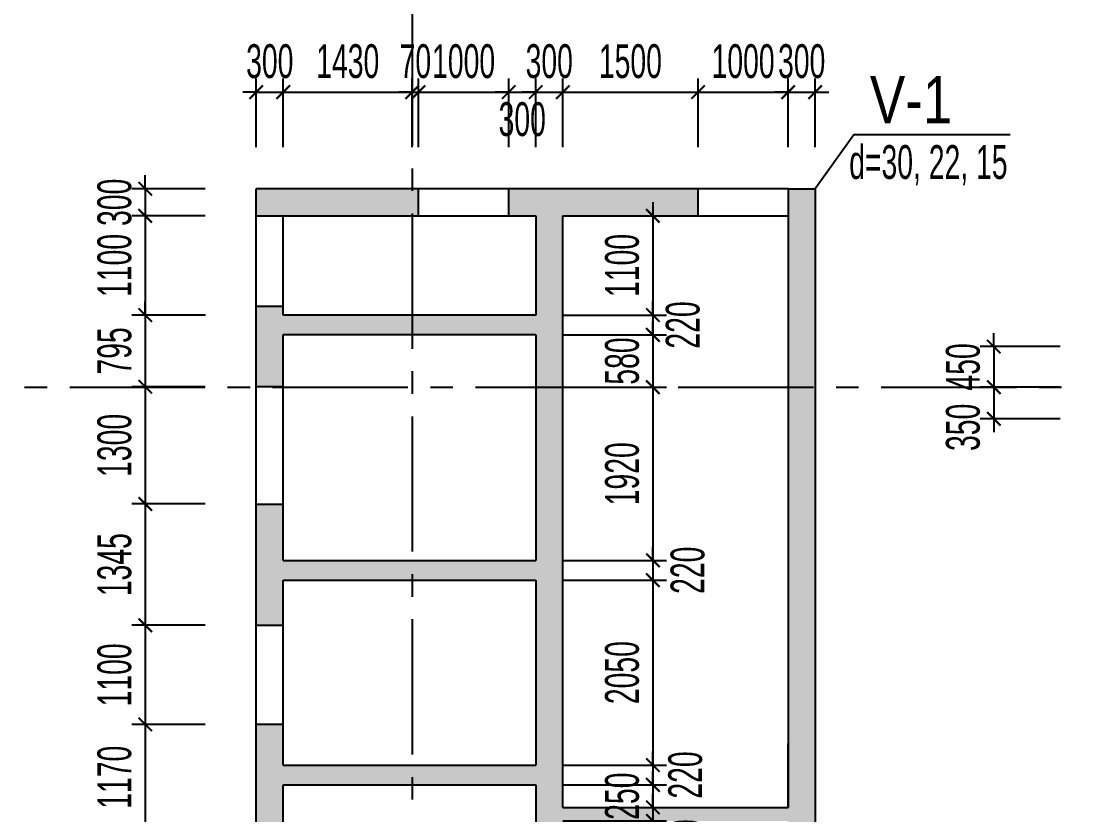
# Model space of a CAD drawing. Extents: x 1719887 to 1865417, y -150890 to 59748.
# Drawn here: x 1750081 to 1761749, y 3898 to 12701 of the extents above; entities that cross this region are included whole.
import ezdxf
from ezdxf.enums import TextEntityAlignment as Align

# ---------------------------------------------------------------- set-up
doc = ezdxf.new("R2010")
doc.units = 0
doc.header["$LTSCALE"] = 1000
doc.header["$MEASUREMENT"] = 0
doc.header["$PDMODE"] = 3
doc.linetypes.add('CENTER2', pattern=[1.125, 0.75, -0.125, 0.125, -0.125])
doc.layers.get('0').update_dxf_attribs({"linetype": 'CONTINUOUS'})
doc.layers.get('Defpoints').update_dxf_attribs({"linetype": 'CONTINUOUS'})
for name, color, linetype in [('CDC.01.AXIS', 160, 'CENTER2'), ('CDC.02.DIM', 1, 'CONTINUOUS'), ('CDC.05.STEEL', 4, 'CONTINUOUS'), ('CDC.06.TEXT', 2, 'CONTINUOUS'), ('CDC.10.HATCH', 9, 'CONTINUOUS'), ('CDC.11.NOTE', 8, 'CONTINUOUS')]:
    doc.layers.add(name, color=color, linetype=linetype)
doc.styles.add('ARIAL', font='arial.ttf', dxfattribs={"width": 0.6})
doc.dimstyles.new('D150', dxfattribs={"dimscale": 150, "dimtxt": 2.5, "dimasz": 1, "dimexe": 1, "dimexo": 0, "dimgap": 1, "dimtad": 1, "dimdec": 0, "dimdsep": 46, "dimtxsty": 'ARIAL', "dimblk": 'ARCHTICK', "dimcen": 1, "dimdle": 1, "dimclrd": 1, "dimclre": 1, "dimclrt": 2, "dimadec": 0, "dimazin": 0, "dimtfac": 0.00072, "dimtdec": 0, "dimtix": 1, "dimtmove": 2, "dimatfit": 3, "dimldrblk": 'ARCHTICK', "dimfxl": 1, "dimtolj": 1, "dimlwd": -1, "dimlwe": -1, "dimarcsym": 0})

# ---------------------------------------------------------------- blocks, each defined once
blk = doc.blocks.new('TH1')
at = {"layer": 'CDC.10.HATCH'}
h = blk.add_hatch(dxfattribs=at)
h.set_pattern_fill('CHAU-01', color=256, scale=50, style=0, pattern_type=2)
h.set_pattern_definition([(50, (0, 0), (358.63009, -31.376067), [37.5, -412.5]), (355, (0, 0), (-69.37567, 376.09607), [30, -330]), (100.4514, (29.9, -2.6), (289.25469, 344.71977), [31.870095, -350.571056]), (46.1842, (0, 100), (533.62052, -82.75951), [56.25, -618.75]), (96.6356, (44.47, 93.1), (467.33135, 487.05894), [47.80514, -525.8565]), (351.1842, (0, 100), (467.33097, 487.0593), [45, -495]), (21, (50, 75), (298.453526, -201.309445), [37.5, -412.5]), (326, (50, 75), (121.657666, 362.57502), [30, -330]), (71.4514, (74.87, 58.22), (420.111314, 161.26525), [31.870095, -350.571056]), (37.5, (0, 0), (6.079928, 166.446927), [0, -326, 0, -335, 0, -331.25]), (7.5, (0, 0), (131.534769, 197.205856), [0, -191, 0, -318.5, 0, -126.25]), (327.5, (-111.5, 0), (266.911218, -11.277436), [0, -125, 0, -390, 0, -517.5]), (317.5, (-161.5, 0), (291.593085, 50.05249), [0, -162.5, 0, -259, 0, -367.5]), (45, (0, 0), (-150.26019, 150.26019), []), (45, (0, 61.25), (-150.26019, 150.26019), [])])
h.paths.add_polyline_path([(1757549, -97948), (1756750, -97948), (1756750, -98248), (1757549, -98248)], flags=17)
h.paths.add_polyline_path([(1755450, -85548), (1757250, -85548), (1757250, -85248), (1755450, -85248)])
h.paths.add_polyline_path([(1755750, -98248), (1755750, -96398), (1758550, -96398), (1758550, -97948), (1758550, -98248), (1760348, -98248), (1760348, -97948), (1758850, -97948), (1758850, -92258), (1761350, -92258), (1761350, -98248), (1761650, -98248), (1761650, -85248), (1761350, -85248), (1761350, -92108), (1758850, -92108), (1758850, -86648), (1758850, -85548), (1760350, -85548), (1760350, -85248), (1758250, -85248), (1758250, -85548), (1758550, -85548), (1758550, -86648), (1755750, -86648), (1755750, -86548), (1755450, -86548), (1755450, -87443), (1755750, -87443), (1755750, -86868), (1758550, -86868), (1758550, -89368), (1755750, -89368), (1755750, -88743), (1755450, -88743), (1755450, -90088), (1755750, -90088), (1755750, -89588), (1758550, -89588), (1758550, -91638), (1755750, -91638), (1755750, -91188), (1755450, -91188), (1755450, -92358), (1755750, -92358), (1755750, -91858), (1758550, -91858), (1758550, -93908), (1755750, -93908), (1755750, -93458), (1755450, -93458), (1755450, -94578), (1755750, -94578), (1755750, -94128), (1758550, -94128), (1758550, -96178), (1755750, -96178), (1755750, -95678), (1755450, -95678), (1755450, -98248)])
at = {"layer": 'CDC.01.AXIS', "ltscale": 2}
for p, q in [((1757180, -63021), (1757180, -119734)), ((1733131, -87448), (1840145, -87448))]:
    blk.add_line(p, q, dxfattribs=at)
at = {"layer": 'CDC.05.STEEL', "ltscale": 2000}
for p, q in [((1755450, -98248), (1755450, -85248)), ((1761350, -85248), (1755450, -85248)), ((1757250, -85548), (1757250, -85248)), ((1758250, -85548), (1758250, -85248)), ((1760350, -85548), (1760350, -85248)), ((1760350, -85248), (1760350, -85248)), ((1761350, -85248), (1761350, -92108)), ((1761350, -85248), (1761650, -85248)), ((1761650, -85248), (1761650, -98248)), ((1755450, -85548), (1758550, -85548)), ((1755750, -86648), (1755750, -85548)), ((1758550, -85548), (1758550, -86648)), ((1758850, -85548), (1761350, -85548)), ((1758850, -92108), (1758850, -85548)), ((1755450, -86548), (1755750, -86548)), ((1758550, -86648), (1755750, -86648)), ((1758850, -92108), (1758850, -86648)), ((1755750, -89368), (1755750, -86868)), ((1758550, -86868), (1755750, -86868)), ((1758550, -86868), (1758550, -89368)), ((1755750, -87443), (1755450, -87443)), ((1755450, -88743), (1755750, -88743)), ((1755750, -89368), (1758550, -89368)), ((1755750, -89588), (1758550, -89588)), ((1755750, -91638), (1755750, -89588)), ((1758550, -89588), (1758550, -91638)), ((1755450, -90088), (1755750, -90088)), ((1755750, -91188), (1755450, -91188)), ((1761350, -92098), (1761350, -91398)), ((1755750, -91638), (1758550, -91638)), ((1755750, -91858), (1758550, -91858)), ((1755750, -93908), (1755750, -91858)), ((1758550, -91858), (1758550, -93908)), ((1758850, -92108), (1761350, -92108))]:
    blk.add_line(p, q, dxfattribs=at)
blk = doc.blocks.new('_ARCHTICK')
at = {"color": 0, "linetype": 'ByBlock', "const_width": 0.15}
blk.add_lwpolyline([(-0.5, -0.5), (0.5, 0.5)], dxfattribs=at)
blk = doc.blocks.new('*D710')
at = {"layer": 'CDC.02.DIM', "color": 1, "transparency": 16777216}
for p, q in [((1752690, 11303), (1752690, 12063)), ((1752990, 11303), (1752990, 12063)), ((1752690, 11913), (1752540, 11913)), ((1752690, 11913), (1752990, 11913)), ((1752990, 11913), (1753140, 11913))]:
    blk.add_line(p, q, dxfattribs=at)
at = {"layer": 'Defpoints', "color": 0, "transparency": 16777216}
for p in [(1752990, 11913), (1752690, 11303), (1752990, 11303)]:
    blk.add_point(p, dxfattribs=at)
at = {"layer": 'CDC.02.DIM', "color": 1, "transparency": 16777216, "xscale": 150, "yscale": 150, "zscale": 150}
blk.add_blockref('_ARCHTICK', (1752690, 11913), dxfattribs=at)
at = {"layer": 'CDC.02.DIM', "color": 1, "transparency": 16777216, "xscale": 150, "yscale": 150, "zscale": 150, "rotation": 180}
blk.add_blockref('_ARCHTICK', (1752990, 11913), dxfattribs=at)
at = {"layer": 'CDC.02.DIM', "color": 2, "transparency": 16777216, "insert": (1752840, 12254), "char_height": 375, "attachment_point": 5, "style": 'ARIAL'}
blk.add_mtext('\\A1;300', dxfattribs=at)
blk = doc.blocks.new('*D711')
at = {"layer": 'CDC.02.DIM', "color": 1, "transparency": 16777216}
for p, q in [((1752990, 11303), (1752990, 12063)), ((1754420, 11303), (1754420, 12063)), ((1752840, 11913), (1754570, 11913))]:
    blk.add_line(p, q, dxfattribs=at)
at = {"layer": 'Defpoints', "color": 0, "transparency": 16777216}
for p in [(1754420, 11913), (1752990, 11303), (1754420, 11303)]:
    blk.add_point(p, dxfattribs=at)
at = {"layer": 'CDC.02.DIM', "color": 1, "transparency": 16777216, "xscale": 150, "yscale": 150, "zscale": 150, "rotation": 180}
blk.add_blockref('_ARCHTICK', (1752990, 11913), dxfattribs=at)
at = {"layer": 'CDC.02.DIM', "color": 1, "transparency": 16777216, "xscale": 150, "yscale": 150, "zscale": 150}
blk.add_blockref('_ARCHTICK', (1754420, 11913), dxfattribs=at)
at = {"layer": 'CDC.02.DIM', "color": 2, "transparency": 16777216, "insert": (1753705, 12254), "char_height": 375, "attachment_point": 5, "style": 'ARIAL'}
blk.add_mtext('\\A1;1430', dxfattribs=at)
blk = doc.blocks.new('*D712')
at = {"layer": 'CDC.02.DIM', "color": 1, "transparency": 16777216}
for p, q in [((1754420, 11303), (1754420, 12063)), ((1754490, 11303), (1754490, 12063)), ((1754420, 11913), (1754270, 11913)), ((1754420, 11913), (1754490, 11913)), ((1754490, 11913), (1754640, 11913))]:
    blk.add_line(p, q, dxfattribs=at)
at = {"layer": 'Defpoints', "color": 0, "transparency": 16777216}
for p in [(1754490, 11913), (1754420, 11303), (1754490, 11303)]:
    blk.add_point(p, dxfattribs=at)
at = {"layer": 'CDC.02.DIM', "color": 1, "transparency": 16777216, "xscale": 150, "yscale": 150, "zscale": 150}
blk.add_blockref('_ARCHTICK', (1754420, 11913), dxfattribs=at)
at = {"layer": 'CDC.02.DIM', "color": 1, "transparency": 16777216, "xscale": 150, "yscale": 150, "zscale": 150, "rotation": 180}
blk.add_blockref('_ARCHTICK', (1754490, 11913), dxfattribs=at)
at = {"layer": 'CDC.02.DIM', "color": 2, "transparency": 16777216, "insert": (1754455, 12254), "char_height": 375, "attachment_point": 5, "style": 'ARIAL'}
blk.add_mtext('\\A1;70', dxfattribs=at)
blk = doc.blocks.new('*D713')
at = {"layer": 'CDC.02.DIM', "color": 1, "transparency": 16777216}
for p, q in [((1754490, 11303), (1754490, 12063)), ((1755490, 11303), (1755490, 12063)), ((1754340, 11913), (1755640, 11913))]:
    blk.add_line(p, q, dxfattribs=at)
at = {"layer": 'Defpoints', "color": 0, "transparency": 16777216}
for p in [(1755490, 11913), (1754490, 11303), (1755490, 11303)]:
    blk.add_point(p, dxfattribs=at)
at = {"layer": 'CDC.02.DIM', "color": 1, "transparency": 16777216, "xscale": 150, "yscale": 150, "zscale": 150, "rotation": 180}
blk.add_blockref('_ARCHTICK', (1754490, 11913), dxfattribs=at)
at = {"layer": 'CDC.02.DIM', "color": 1, "transparency": 16777216, "xscale": 150, "yscale": 150, "zscale": 150}
blk.add_blockref('_ARCHTICK', (1755490, 11913), dxfattribs=at)
at = {"layer": 'CDC.02.DIM', "color": 2, "transparency": 16777216, "insert": (1754990, 12254), "char_height": 375, "attachment_point": 5, "style": 'ARIAL'}
blk.add_mtext('\\A1;1000', dxfattribs=at)
blk = doc.blocks.new('*D714')
at = {"layer": 'CDC.02.DIM', "color": 1, "transparency": 16777216}
for p, q in [((1755490, 11303), (1755490, 12063)), ((1755790, 11303), (1755790, 12063)), ((1755490, 11913), (1755340, 11913)), ((1755490, 11913), (1755790, 11913)), ((1755790, 11913), (1755940, 11913))]:
    blk.add_line(p, q, dxfattribs=at)
at = {"layer": 'Defpoints', "color": 0, "transparency": 16777216}
for p in [(1755790, 11913), (1755490, 11303), (1755790, 11303)]:
    blk.add_point(p, dxfattribs=at)
at = {"layer": 'CDC.02.DIM', "color": 1, "transparency": 16777216, "xscale": 150, "yscale": 150, "zscale": 150}
blk.add_blockref('_ARCHTICK', (1755490, 11913), dxfattribs=at)
at = {"layer": 'CDC.02.DIM', "color": 1, "transparency": 16777216, "xscale": 150, "yscale": 150, "zscale": 150, "rotation": 180}
blk.add_blockref('_ARCHTICK', (1755790, 11913), dxfattribs=at)
at = {"layer": 'CDC.02.DIM', "color": 2, "transparency": 16777216, "insert": (1755640, 11611), "char_height": 375, "attachment_point": 5, "style": 'ARIAL'}
blk.add_mtext('\\A1;300', dxfattribs=at)
blk = doc.blocks.new('*D715')
at = {"layer": 'CDC.02.DIM', "color": 1, "transparency": 16777216}
for p, q in [((1755790, 11303), (1755790, 12063)), ((1756090, 11303), (1756090, 12063)), ((1755790, 11913), (1755640, 11913)), ((1755790, 11913), (1756090, 11913)), ((1756090, 11913), (1756240, 11913))]:
    blk.add_line(p, q, dxfattribs=at)
at = {"layer": 'Defpoints', "color": 0, "transparency": 16777216}
for p in [(1756090, 11913), (1755790, 11303), (1756090, 11303)]:
    blk.add_point(p, dxfattribs=at)
at = {"layer": 'CDC.02.DIM', "color": 1, "transparency": 16777216, "xscale": 150, "yscale": 150, "zscale": 150}
blk.add_blockref('_ARCHTICK', (1755790, 11913), dxfattribs=at)
at = {"layer": 'CDC.02.DIM', "color": 1, "transparency": 16777216, "xscale": 150, "yscale": 150, "zscale": 150, "rotation": 180}
blk.add_blockref('_ARCHTICK', (1756090, 11913), dxfattribs=at)
at = {"layer": 'CDC.02.DIM', "color": 2, "transparency": 16777216, "insert": (1755940, 12254), "char_height": 375, "attachment_point": 5, "style": 'ARIAL'}
blk.add_mtext('\\A1;300', dxfattribs=at)
blk = doc.blocks.new('*D716')
at = {"layer": 'CDC.02.DIM', "color": 1, "transparency": 16777216}
for p, q in [((1756090, 11303), (1756090, 12063)), ((1757590, 11303), (1757590, 12063)), ((1755940, 11913), (1757740, 11913))]:
    blk.add_line(p, q, dxfattribs=at)
at = {"layer": 'Defpoints', "color": 0, "transparency": 16777216}
for p in [(1757590, 11913), (1756090, 11303), (1757590, 11303)]:
    blk.add_point(p, dxfattribs=at)
at = {"layer": 'CDC.02.DIM', "color": 1, "transparency": 16777216, "xscale": 150, "yscale": 150, "zscale": 150, "rotation": 180}
blk.add_blockref('_ARCHTICK', (1756090, 11913), dxfattribs=at)
at = {"layer": 'CDC.02.DIM', "color": 1, "transparency": 16777216, "xscale": 150, "yscale": 150, "zscale": 150}
blk.add_blockref('_ARCHTICK', (1757590, 11913), dxfattribs=at)
at = {"layer": 'CDC.02.DIM', "color": 2, "transparency": 16777216, "insert": (1756840, 12254), "char_height": 375, "attachment_point": 5, "style": 'ARIAL'}
blk.add_mtext('\\A1;1500', dxfattribs=at)
blk = doc.blocks.new('*D717')
at = {"layer": 'CDC.02.DIM', "color": 1, "transparency": 16777216}
for p, q in [((1757590, 11303), (1757590, 12063)), ((1758590, 11303), (1758590, 12063)), ((1757440, 11913), (1758740, 11913))]:
    blk.add_line(p, q, dxfattribs=at)
at = {"layer": 'Defpoints', "color": 0, "transparency": 16777216}
for p in [(1758590, 11913), (1757590, 11303), (1758590, 11303)]:
    blk.add_point(p, dxfattribs=at)
at = {"layer": 'CDC.02.DIM', "color": 1, "transparency": 16777216, "xscale": 150, "yscale": 150, "zscale": 150, "rotation": 180}
blk.add_blockref('_ARCHTICK', (1757590, 11913), dxfattribs=at)
at = {"layer": 'CDC.02.DIM', "color": 1, "transparency": 16777216, "xscale": 150, "yscale": 150, "zscale": 150}
blk.add_blockref('_ARCHTICK', (1758590, 11913), dxfattribs=at)
at = {"layer": 'CDC.02.DIM', "color": 2, "transparency": 16777216, "insert": (1758090, 12254), "char_height": 375, "attachment_point": 5, "style": 'ARIAL'}
blk.add_mtext('\\A1;1000', dxfattribs=at)
blk = doc.blocks.new('*D718')
at = {"layer": 'CDC.02.DIM', "color": 1, "transparency": 16777216}
for p, q in [((1758590, 11303), (1758590, 12063)), ((1758890, 11303), (1758890, 12063)), ((1758590, 11913), (1758440, 11913)), ((1758590, 11913), (1758890, 11913)), ((1758890, 11913), (1759040, 11913))]:
    blk.add_line(p, q, dxfattribs=at)
at = {"layer": 'Defpoints', "color": 0, "transparency": 16777216}
for p in [(1758890, 11913), (1758590, 11303), (1758890, 11303)]:
    blk.add_point(p, dxfattribs=at)
at = {"layer": 'CDC.02.DIM', "color": 1, "transparency": 16777216, "xscale": 150, "yscale": 150, "zscale": 150}
blk.add_blockref('_ARCHTICK', (1758590, 11913), dxfattribs=at)
at = {"layer": 'CDC.02.DIM', "color": 1, "transparency": 16777216, "xscale": 150, "yscale": 150, "zscale": 150, "rotation": 180}
blk.add_blockref('_ARCHTICK', (1758890, 11913), dxfattribs=at)
at = {"layer": 'CDC.02.DIM', "color": 2, "transparency": 16777216, "insert": (1758740, 12254), "char_height": 375, "attachment_point": 5, "style": 'ARIAL'}
blk.add_mtext('\\A1;300', dxfattribs=at)
blk = doc.blocks.new('*D805')
at = {"layer": 'CDC.02.DIM', "color": 1, "transparency": 16777216}
for p, q in [((1760871, 9091), (1760871, 9241)), ((1761606, 9091), (1760721, 9091)), ((1760871, 9091), (1760871, 8641)), ((1761606, 8641), (1760721, 8641)), ((1760871, 8641), (1760871, 8491))]:
    blk.add_line(p, q, dxfattribs=at)
at = {"layer": 'Defpoints', "color": 0, "transparency": 16777216}
for p in [(1761606, 9091), (1760871, 8641), (1761606, 8641)]:
    blk.add_point(p, dxfattribs=at)
at = {"layer": 'CDC.02.DIM', "color": 1, "transparency": 16777216, "xscale": 150, "yscale": 150, "zscale": 150}
for p, rotation in [((1760871, 9091), 270), ((1760871, 8641), 90)]:
    blk.add_blockref('_ARCHTICK', p, dxfattribs=dict(at, rotation=rotation))
at = {"layer": 'CDC.02.DIM', "color": 2, "transparency": 16777216, "insert": (1760530, 8866), "char_height": 375, "attachment_point": 5, "rotation": 90, "style": 'ARIAL'}
blk.add_mtext('\\A1;450', dxfattribs=at)
blk = doc.blocks.new('*D806')
at = {"layer": 'CDC.02.DIM', "color": 1, "transparency": 16777216}
for p, q in [((1760871, 8791), (1760871, 8141)), ((1761606, 8641), (1760721, 8641)), ((1761606, 8291), (1760721, 8291))]:
    blk.add_line(p, q, dxfattribs=at)
at = {"layer": 'Defpoints', "color": 0, "transparency": 16777216}
for p in [(1761606, 8641), (1760871, 8291), (1761606, 8291)]:
    blk.add_point(p, dxfattribs=at)
at = {"layer": 'CDC.02.DIM', "color": 1, "transparency": 16777216, "xscale": 150, "yscale": 150, "zscale": 150}
for p, rotation in [((1760871, 8641), 90), ((1760871, 8291), 270)]:
    blk.add_blockref('_ARCHTICK', p, dxfattribs=dict(at, rotation=rotation))
at = {"layer": 'CDC.02.DIM', "color": 2, "transparency": 16777216, "insert": (1760530, 8196), "char_height": 375, "attachment_point": 5, "rotation": 90, "style": 'ARIAL'}
blk.add_mtext('\\A1;350', dxfattribs=at)
blk = doc.blocks.new('*D877')
at = {"layer": 'CDC.02.DIM', "color": 1, "transparency": 16777216}
for p, q in [((1751459, 10841), (1751459, 10991)), ((1752122, 10841), (1751309, 10841)), ((1751459, 10841), (1751459, 10541)), ((1752122, 10541), (1751309, 10541)), ((1751459, 10541), (1751459, 10391))]:
    blk.add_line(p, q, dxfattribs=at)
at = {"layer": 'Defpoints', "color": 0, "transparency": 16777216}
for p in [(1752122, 10841), (1751459, 10541), (1752122, 10541)]:
    blk.add_point(p, dxfattribs=at)
at = {"layer": 'CDC.02.DIM', "color": 1, "transparency": 16777216, "xscale": 150, "yscale": 150, "zscale": 150}
for p, rotation in [((1751459, 10841), 270), ((1751459, 10541), 90)]:
    blk.add_blockref('_ARCHTICK', p, dxfattribs=dict(at, rotation=rotation))
at = {"layer": 'CDC.02.DIM', "color": 2, "transparency": 16777216, "insert": (1751118, 10691), "char_height": 375, "attachment_point": 5, "rotation": 90, "style": 'ARIAL'}
blk.add_mtext('\\A1;300', dxfattribs=at)
blk = doc.blocks.new('*D878')
at = {"layer": 'CDC.02.DIM', "color": 1, "transparency": 16777216}
for p, q in [((1751459, 10691), (1751459, 9291)), ((1752122, 10541), (1751309, 10541)), ((1752122, 9441), (1751309, 9441))]:
    blk.add_line(p, q, dxfattribs=at)
at = {"layer": 'Defpoints', "color": 0, "transparency": 16777216}
for p in [(1752122, 10541), (1751459, 9441), (1752122, 9441)]:
    blk.add_point(p, dxfattribs=at)
at = {"layer": 'CDC.02.DIM', "color": 1, "transparency": 16777216, "xscale": 150, "yscale": 150, "zscale": 150}
for p, rotation in [((1751459, 10541), 90), ((1751459, 9441), 270)]:
    blk.add_blockref('_ARCHTICK', p, dxfattribs=dict(at, rotation=rotation))
at = {"layer": 'CDC.02.DIM', "color": 2, "transparency": 16777216, "insert": (1751118, 9991), "char_height": 375, "attachment_point": 5, "rotation": 90, "style": 'ARIAL'}
blk.add_mtext('\\A1;1100', dxfattribs=at)
blk = doc.blocks.new('*D879')
at = {"layer": 'CDC.02.DIM', "color": 1, "transparency": 16777216}
for p, q in [((1751459, 8796), (1751459, 7196)), ((1752122, 8646), (1751309, 8646)), ((1752122, 7346), (1751309, 7346))]:
    blk.add_line(p, q, dxfattribs=at)
at = {"layer": 'Defpoints', "color": 0, "transparency": 16777216}
for p in [(1752122, 8646), (1751459, 7346), (1752122, 7346)]:
    blk.add_point(p, dxfattribs=at)
at = {"layer": 'CDC.02.DIM', "color": 1, "transparency": 16777216, "xscale": 150, "yscale": 150, "zscale": 150}
for p, rotation in [((1751459, 8646), 90), ((1751459, 7346), 270)]:
    blk.add_blockref('_ARCHTICK', p, dxfattribs=dict(at, rotation=rotation))
at = {"layer": 'CDC.02.DIM', "color": 2, "transparency": 16777216, "insert": (1751118, 7996), "char_height": 375, "attachment_point": 5, "rotation": 90, "style": 'ARIAL'}
blk.add_mtext('\\A1;1300', dxfattribs=at)
blk = doc.blocks.new('*D880')
at = {"layer": 'CDC.02.DIM', "color": 1, "transparency": 16777216}
for p, q in [((1751459, 7496), (1751459, 5851)), ((1752122, 7346), (1751309, 7346)), ((1752122, 6001), (1751309, 6001))]:
    blk.add_line(p, q, dxfattribs=at)
at = {"layer": 'Defpoints', "color": 0, "transparency": 16777216}
for p in [(1752122, 7346), (1751459, 6001), (1752122, 6001)]:
    blk.add_point(p, dxfattribs=at)
at = {"layer": 'CDC.02.DIM', "color": 1, "transparency": 16777216, "xscale": 150, "yscale": 150, "zscale": 150}
for p, rotation in [((1751459, 7346), 90), ((1751459, 6001), 270)]:
    blk.add_blockref('_ARCHTICK', p, dxfattribs=dict(at, rotation=rotation))
at = {"layer": 'CDC.02.DIM', "color": 2, "transparency": 16777216, "insert": (1751118, 6673), "char_height": 375, "attachment_point": 5, "rotation": 90, "style": 'ARIAL'}
blk.add_mtext('\\A1;1345', dxfattribs=at)
blk = doc.blocks.new('*D881')
at = {"layer": 'CDC.02.DIM', "color": 1, "transparency": 16777216}
for p, q in [((1751459, 6151), (1751459, 4751)), ((1752122, 6001), (1751309, 6001)), ((1752122, 4901), (1751309, 4901))]:
    blk.add_line(p, q, dxfattribs=at)
at = {"layer": 'Defpoints', "color": 0, "transparency": 16777216}
for p in [(1752122, 6001), (1751459, 4901), (1752122, 4901)]:
    blk.add_point(p, dxfattribs=at)
at = {"layer": 'CDC.02.DIM', "color": 1, "transparency": 16777216, "xscale": 150, "yscale": 150, "zscale": 150}
for p, rotation in [((1751459, 6001), 90), ((1751459, 4901), 270)]:
    blk.add_blockref('_ARCHTICK', p, dxfattribs=dict(at, rotation=rotation))
at = {"layer": 'CDC.02.DIM', "color": 2, "transparency": 16777216, "insert": (1751118, 5451), "char_height": 375, "attachment_point": 5, "rotation": 90, "style": 'ARIAL'}
blk.add_mtext('\\A1;1100', dxfattribs=at)
blk = doc.blocks.new('*D882')
at = {"layer": 'CDC.02.DIM', "color": 1, "transparency": 16777216}
for p, q in [((1751459, 5051), (1751459, 3581)), ((1752122, 4901), (1751309, 4901)), ((1752122, 3731), (1751309, 3731))]:
    blk.add_line(p, q, dxfattribs=at)
at = {"layer": 'Defpoints', "color": 0, "transparency": 16777216}
for p in [(1752122, 4901), (1751459, 3731), (1752122, 3731)]:
    blk.add_point(p, dxfattribs=at)
at = {"layer": 'CDC.02.DIM', "color": 1, "transparency": 16777216, "xscale": 150, "yscale": 150, "zscale": 150}
for p, rotation in [((1751459, 4901), 90), ((1751459, 3731), 270)]:
    blk.add_blockref('_ARCHTICK', p, dxfattribs=dict(at, rotation=rotation))
at = {"layer": 'CDC.02.DIM', "color": 2, "transparency": 16777216, "insert": (1751118, 4316), "char_height": 375, "attachment_point": 5, "rotation": 90, "style": 'ARIAL'}
blk.add_mtext('\\A1;1170', dxfattribs=at)
blk = doc.blocks.new('*D889')
at = {"layer": 'CDC.02.DIM', "color": 1, "transparency": 16777216}
for p, q in [((1751459, 9441), (1751459, 9591)), ((1752126, 9441), (1751309, 9441)), ((1751459, 9441), (1751459, 8646)), ((1752122, 8646), (1751309, 8646)), ((1751459, 8646), (1751459, 8496))]:
    blk.add_line(p, q, dxfattribs=at)
at = {"layer": 'Defpoints', "color": 0, "transparency": 16777216}
for p in [(1752126, 9441), (1751459, 8646), (1752122, 8646)]:
    blk.add_point(p, dxfattribs=at)
at = {"layer": 'CDC.02.DIM', "color": 1, "transparency": 16777216, "xscale": 150, "yscale": 150, "zscale": 150}
for p, rotation in [((1751459, 9441), 270), ((1751459, 8646), 90)]:
    blk.add_blockref('_ARCHTICK', p, dxfattribs=dict(at, rotation=rotation))
at = {"layer": 'CDC.02.DIM', "color": 2, "transparency": 16777216, "insert": (1751118, 9043), "char_height": 375, "attachment_point": 5, "rotation": 90, "style": 'ARIAL'}
blk.add_mtext('\\A1;795', dxfattribs=at)
blk = doc.blocks.new('*D890')
at = {"layer": 'CDC.02.DIM', "color": 1, "transparency": 16777216}
for p, q in [((1757090, 10691), (1757090, 9291)), ((1756090, 10541), (1757240, 10541)), ((1756090, 9441), (1757240, 9441))]:
    blk.add_line(p, q, dxfattribs=at)
at = {"layer": 'Defpoints', "color": 0, "transparency": 16777216}
for p in [(1756090, 10541), (1756090, 9441), (1757090, 9441)]:
    blk.add_point(p, dxfattribs=at)
at = {"layer": 'CDC.02.DIM', "color": 1, "transparency": 16777216, "xscale": 150, "yscale": 150, "zscale": 150}
for p, rotation in [((1757090, 10541), 90), ((1757090, 9441), 270)]:
    blk.add_blockref('_ARCHTICK', p, dxfattribs=dict(at, rotation=rotation))
at = {"layer": 'CDC.02.DIM', "color": 2, "transparency": 16777216, "insert": (1756749, 9991), "char_height": 375, "attachment_point": 5, "rotation": 90, "style": 'ARIAL'}
blk.add_mtext('\\A1;1100', dxfattribs=at)
blk = doc.blocks.new('*D891')
at = {"layer": 'CDC.02.DIM', "color": 1, "transparency": 16777216}
for p, q in [((1757090, 9441), (1757090, 9591)), ((1756090, 9441), (1757240, 9441)), ((1757090, 9441), (1757090, 9221)), ((1756090, 9221), (1757240, 9221)), ((1757090, 9221), (1757090, 9071))]:
    blk.add_line(p, q, dxfattribs=at)
at = {"layer": 'Defpoints', "color": 0, "transparency": 16777216}
for p in [(1756090, 9441), (1756090, 9221), (1757090, 9221)]:
    blk.add_point(p, dxfattribs=at)
at = {"layer": 'CDC.02.DIM', "color": 1, "transparency": 16777216, "xscale": 150, "yscale": 150, "zscale": 150}
for p, rotation in [((1757090, 9441), 270), ((1757090, 9221), 90)]:
    blk.add_blockref('_ARCHTICK', p, dxfattribs=dict(at, rotation=rotation))
at = {"layer": 'CDC.02.DIM', "color": 2, "transparency": 16777216, "insert": (1757422, 9331), "char_height": 375, "attachment_point": 5, "rotation": 90, "style": 'ARIAL'}
blk.add_mtext('\\A1;220', dxfattribs=at)
blk = doc.blocks.new('*D892')
at = {"layer": 'CDC.02.DIM', "color": 1, "transparency": 16777216}
for p, q in [((1757090, 9221), (1757090, 9371)), ((1756090, 9221), (1757240, 9221)), ((1757090, 9221), (1757090, 8641)), ((1756090, 8641), (1757240, 8641)), ((1757090, 8641), (1757090, 8491))]:
    blk.add_line(p, q, dxfattribs=at)
at = {"layer": 'Defpoints', "color": 0, "transparency": 16777216}
for p in [(1756090, 9221), (1756090, 8641), (1757090, 8641)]:
    blk.add_point(p, dxfattribs=at)
at = {"layer": 'CDC.02.DIM', "color": 1, "transparency": 16777216, "xscale": 150, "yscale": 150, "zscale": 150}
for p, rotation in [((1757090, 9221), 270), ((1757090, 8641), 90)]:
    blk.add_blockref('_ARCHTICK', p, dxfattribs=dict(at, rotation=rotation))
at = {"layer": 'CDC.02.DIM', "color": 2, "transparency": 16777216, "insert": (1756749, 8931), "char_height": 375, "attachment_point": 5, "rotation": 90, "style": 'ARIAL'}
blk.add_mtext('\\A1;580', dxfattribs=at)
blk = doc.blocks.new('*D893')
at = {"layer": 'CDC.02.DIM', "color": 1, "transparency": 16777216}
for p, q in [((1757090, 8791), (1757090, 6571)), ((1756090, 8641), (1757240, 8641)), ((1756090, 6721), (1757240, 6721))]:
    blk.add_line(p, q, dxfattribs=at)
at = {"layer": 'Defpoints', "color": 0, "transparency": 16777216}
for p in [(1756090, 8641), (1756090, 6721), (1757090, 6721)]:
    blk.add_point(p, dxfattribs=at)
at = {"layer": 'CDC.02.DIM', "color": 1, "transparency": 16777216, "xscale": 150, "yscale": 150, "zscale": 150}
for p, rotation in [((1757090, 8641), 90), ((1757090, 6721), 270)]:
    blk.add_blockref('_ARCHTICK', p, dxfattribs=dict(at, rotation=rotation))
at = {"layer": 'CDC.02.DIM', "color": 2, "transparency": 16777216, "insert": (1756749, 7681), "char_height": 375, "attachment_point": 5, "rotation": 90, "style": 'ARIAL'}
blk.add_mtext('\\A1;1920', dxfattribs=at)
blk = doc.blocks.new('*D894')
at = {"layer": 'CDC.02.DIM', "color": 1, "transparency": 16777216}
for p, q in [((1757090, 6721), (1757090, 6871)), ((1756090, 6721), (1757240, 6721)), ((1757090, 6721), (1757090, 6501)), ((1756090, 6501), (1757240, 6501)), ((1757090, 6501), (1757090, 6351))]:
    blk.add_line(p, q, dxfattribs=at)
at = {"layer": 'Defpoints', "color": 0, "transparency": 16777216}
for p in [(1756090, 6721), (1756090, 6501), (1757090, 6501)]:
    blk.add_point(p, dxfattribs=at)
at = {"layer": 'CDC.02.DIM', "color": 1, "transparency": 16777216, "xscale": 150, "yscale": 150, "zscale": 150}
for p, rotation in [((1757090, 6721), 270), ((1757090, 6501), 90)]:
    blk.add_blockref('_ARCHTICK', p, dxfattribs=dict(at, rotation=rotation))
at = {"layer": 'CDC.02.DIM', "color": 2, "transparency": 16777216, "insert": (1757476, 6611), "char_height": 375, "attachment_point": 5, "rotation": 90, "style": 'ARIAL'}
blk.add_mtext('\\A1;220', dxfattribs=at)
blk = doc.blocks.new('*D895')
at = {"layer": 'CDC.02.DIM', "color": 1, "transparency": 16777216}
for p, q in [((1757090, 6651), (1757090, 4301)), ((1756090, 6501), (1757240, 6501)), ((1756090, 4451), (1757240, 4451))]:
    blk.add_line(p, q, dxfattribs=at)
at = {"layer": 'Defpoints', "color": 0, "transparency": 16777216}
for p in [(1756090, 6501), (1756090, 4451), (1757090, 4451)]:
    blk.add_point(p, dxfattribs=at)
at = {"layer": 'CDC.02.DIM', "color": 1, "transparency": 16777216, "xscale": 150, "yscale": 150, "zscale": 150}
for p, rotation in [((1757090, 6501), 90), ((1757090, 4451), 270)]:
    blk.add_blockref('_ARCHTICK', p, dxfattribs=dict(at, rotation=rotation))
at = {"layer": 'CDC.02.DIM', "color": 2, "transparency": 16777216, "insert": (1756749, 5476), "char_height": 375, "attachment_point": 5, "rotation": 90, "style": 'ARIAL'}
blk.add_mtext('\\A1;2050', dxfattribs=at)
blk = doc.blocks.new('*D896')
at = {"layer": 'CDC.02.DIM', "color": 1, "transparency": 16777216}
for p, q in [((1757090, 4451), (1757090, 4601)), ((1756090, 4451), (1757240, 4451)), ((1757090, 4451), (1757090, 4231)), ((1756090, 4231), (1757240, 4231)), ((1757090, 4231), (1757090, 4081))]:
    blk.add_line(p, q, dxfattribs=at)
at = {"layer": 'Defpoints', "color": 0, "transparency": 16777216}
for p in [(1756090, 4451), (1756090, 4231), (1757090, 4231)]:
    blk.add_point(p, dxfattribs=at)
at = {"layer": 'CDC.02.DIM', "color": 1, "transparency": 16777216, "xscale": 150, "yscale": 150, "zscale": 150}
for p, rotation in [((1757090, 4451), 270), ((1757090, 4231), 90)]:
    blk.add_blockref('_ARCHTICK', p, dxfattribs=dict(at, rotation=rotation))
at = {"layer": 'CDC.02.DIM', "color": 2, "transparency": 16777216, "insert": (1757450, 4341), "char_height": 375, "attachment_point": 5, "rotation": 90, "style": 'ARIAL'}
blk.add_mtext('\\A1;220', dxfattribs=at)
blk = doc.blocks.new('*D897')
at = {"layer": 'CDC.02.DIM', "color": 1, "transparency": 16777216}
for p, q in [((1757090, 4231), (1757090, 4381)), ((1756090, 4231), (1757240, 4231)), ((1757090, 4231), (1757090, 3981)), ((1756090, 3981), (1757240, 3981)), ((1757090, 3981), (1757090, 3831))]:
    blk.add_line(p, q, dxfattribs=at)
at = {"layer": 'Defpoints', "color": 0, "transparency": 16777216}
for p in [(1756090, 4231), (1756090, 3981), (1757090, 3981)]:
    blk.add_point(p, dxfattribs=at)
at = {"layer": 'CDC.02.DIM', "color": 1, "transparency": 16777216, "xscale": 150, "yscale": 150, "zscale": 150}
for p, rotation in [((1757090, 4231), 270), ((1757090, 3981), 90)]:
    blk.add_blockref('_ARCHTICK', p, dxfattribs=dict(at, rotation=rotation))
at = {"layer": 'CDC.02.DIM', "color": 2, "transparency": 16777216, "insert": (1756749, 4106), "char_height": 375, "attachment_point": 5, "rotation": 90, "style": 'ARIAL'}
blk.add_mtext('\\A1;250', dxfattribs=at)
blk = doc.blocks.new('*D898')
at = {"layer": 'CDC.02.DIM', "color": 1, "transparency": 16777216}
for p, q in [((1757090, 3981), (1757090, 4131)), ((1756090, 3981), (1757240, 3981)), ((1757090, 3981), (1757090, 3831)), ((1756090, 3831), (1757240, 3831)), ((1757090, 3831), (1757090, 3681))]:
    blk.add_line(p, q, dxfattribs=at)
at = {"layer": 'Defpoints', "color": 0, "transparency": 16777216}
for p in [(1756090, 3981), (1756090, 3831), (1757090, 3831)]:
    blk.add_point(p, dxfattribs=at)
at = {"layer": 'CDC.02.DIM', "color": 1, "transparency": 16777216, "xscale": 150, "yscale": 150, "zscale": 150}
for p, rotation in [((1757090, 3981), 270), ((1757090, 3831), 90)]:
    blk.add_blockref('_ARCHTICK', p, dxfattribs=dict(at, rotation=rotation))
at = {"layer": 'CDC.02.DIM', "color": 2, "transparency": 16777216, "insert": (1757455, 3587), "char_height": 375, "attachment_point": 5, "rotation": 90, "style": 'ARIAL'}
blk.add_mtext('\\A1;150', dxfattribs=at)
blk = doc.blocks.new('*D899')
at = {"layer": 'CDC.02.DIM', "color": 1, "transparency": 16777216}
for p, q in [((1757090, 3981), (1757090, 2031)), ((1756090, 3831), (1757240, 3831)), ((1756090, 2181), (1757240, 2181))]:
    blk.add_line(p, q, dxfattribs=at)
at = {"layer": 'Defpoints', "color": 0, "transparency": 16777216}
for p in [(1756090, 3831), (1756090, 2181), (1757090, 2181)]:
    blk.add_point(p, dxfattribs=at)
at = {"layer": 'CDC.02.DIM', "color": 1, "transparency": 16777216, "xscale": 150, "yscale": 150, "zscale": 150}
for p, rotation in [((1757090, 3831), 90), ((1757090, 2181), 270)]:
    blk.add_blockref('_ARCHTICK', p, dxfattribs=dict(at, rotation=rotation))
at = {"layer": 'CDC.02.DIM', "color": 2, "transparency": 16777216, "insert": (1756749, 3006), "char_height": 375, "attachment_point": 5, "rotation": 90, "style": 'ARIAL'}
blk.add_mtext('\\A1;1650', dxfattribs=at)

msp = doc.modelspace()

# ---------------------------------------------------------------- linework, layer by layer
at = {"layer": 'CDC.11.NOTE'}
msp.add_lwpolyline([(1761053.5, 11438), (1759319.3, 11438), (1758890.1, 10840.5)], dxfattribs=at)

# ---------------------------------------------------------------- block references
at = {"layer": 'CDC.10.HATCH'}
msp.add_blockref('TH1', (-2759.9, 96088.6), dxfattribs=at)

# ---------------------------------------------------------------- texts
at = {"layer": 'CDC.06.TEXT', "style": 'ARIAL'}
for s, height, width, p in [('V-1', 525, 0.8, (1759953.6, 11828.1)), ('d=30, 22, 15', 375, 0.6, (1760145.3, 11137.9))]:
    msp.add_text(s, height=height, dxfattribs=dict(at, width=width)).set_placement(p, align=Align.MIDDLE_CENTER)

# ---------------------------------------------------------------- dimensions: what is measured, and where the dimension line sits
at = {"layer": 'CDC.02.DIM'}
for base, p1, p2, picture, middle in [((1752989.9, 11912.5), (1752689.9, 11303.3), (1752989.9, 11303.3), '*D710', (1752839.9, 12254.1)), ((1754419.9, 11912.5), (1752989.9, 11303.3), (1754419.9, 11303.3), '*D711', (1753704.9, 12254.1)), ((1754489.9, 11912.5), (1754419.9, 11303.3), (1754489.9, 11303.3), '*D712', (1754454.9, 12254)), ((1755489.9, 11912.5), (1754489.9, 11303.3), (1755489.9, 11303.3), '*D713', (1754989.9, 12254)), ((1756089.9, 11912.5), (1755789.9, 11303.3), (1756089.9, 11303.3), '*D715', (1755939.9, 12254.1)), ((1757589.8, 11912.5), (1756089.9, 11303.3), (1757589.8, 11303.3), '*D716', (1756839.9, 12254)), ((1758589.8, 11912.5), (1757589.8, 11303.3), (1758589.8, 11303.3), '*D717', (1758089.8, 12254)), ((1758889.8, 11912.5), (1758589.8, 11303.3), (1758889.8, 11303.3), '*D718', (1758739.8, 12254.1))]:
    dim = msp.add_linear_dim(base=base, p1=p1, p2=p2, dimstyle='D150', dxfattribs=at)
    dim.commit()
    dim.dimension.update_dxf_attribs({"geometry": picture, "text_midpoint": middle})
dim = msp.add_linear_dim(base=(1755789.9, 11912.5), p1=(1755489.9, 11303.3), p2=(1755789.9, 11303.3), dimstyle='D150', dxfattribs=at)
dim.commit()
dim.dimension.update_dxf_attribs({"geometry": '*D714', "text_midpoint": (1755639.9, 11610.8), "dimtype": 160})
for base, p1, p2, picture, middle in [((1751459.5, 10540.8), (1752122.4, 10840.8), (1752122.4, 10540.8), '*D877', (1751117.9, 10690.8)), ((1751459.5, 9440.8), (1752122.4, 10540.8), (1752122.4, 9440.8), '*D878', (1751118, 9990.8)), ((1757090, 9440.8), (1756089.9, 10540.8), (1756089.9, 9440.8), '*D890', (1756748.6, 9990.8)), ((1751459.5, 8645.8), (1752125.6, 9440.8), (1752122.4, 8645.8), '*D889', (1751118, 9043.3)), ((1757090, 8640.9), (1756089.9, 9220.8), (1756089.9, 8640.9), '*D892', (1756748.6, 8930.9)), ((1760871.3, 8640.9), (1761606, 9090.9), (1761606, 8640.9), '*D805', (1760529.9, 8865.9)), ((1751459.5, 7345.8), (1752122.4, 8645.8), (1752122.4, 7345.8), '*D879', (1751117.9, 7995.8)), ((1757090, 6720.8), (1756089.9, 8640.9), (1756089.9, 6720.8), '*D893', (1756748.6, 7680.9)), ((1751459.5, 6000.8), (1752122.4, 7345.8), (1752122.4, 6000.8), '*D880', (1751117.9, 6673.3)), ((1757090, 4450.8), (1756089.9, 6500.8), (1756089.9, 4450.8), '*D895', (1756748.6, 5475.8)), ((1751459.5, 4900.8), (1752122.4, 6000.8), (1752122.4, 4900.8), '*D881', (1751118, 5450.8)), ((1751459.5, 3730.8), (1752122.4, 4900.8), (1752122.4, 3730.8), '*D882', (1751118, 4315.8)), ((1757090, 3980.8), (1756089.9, 4230.8), (1756089.9, 3980.8), '*D897', (1756748.6, 4105.8)), ((1757090, 2180.8), (1756089.9, 3830.8), (1756089.9, 2180.8), '*D899', (1756748.6, 3005.8))]:
    dim = msp.add_linear_dim(base=base, p1=p1, p2=p2, angle=90, dimstyle='D150', dxfattribs=at)
    dim.commit()
    dim.dimension.update_dxf_attribs({"geometry": picture, "text_midpoint": middle})
for base, p1, p2, picture, middle in [((1757090, 9220.8), (1756089.9, 9440.8), (1756089.9, 9220.8), '*D891', (1757422.2, 9330.8)), ((1760871.3, 8290.9), (1761606, 8640.9), (1761606, 8290.9), '*D806', (1760529.7, 8195.9)), ((1757090, 6500.8), (1756089.9, 6720.8), (1756089.9, 6500.8), '*D894', (1757475.6, 6610.8)), ((1757090, 4230.8), (1756089.9, 4450.8), (1756089.9, 4230.8), '*D896', (1757449.8, 4340.8)), ((1757090, 3830.8), (1756089.9, 3980.8), (1756089.9, 3830.8), '*D898', (1757455, 3586.6))]:
    dim = msp.add_linear_dim(base=base, p1=p1, p2=p2, angle=90, dimstyle='D150', dxfattribs=at)
    dim.commit()
    dim.dimension.update_dxf_attribs({"geometry": picture, "text_midpoint": middle, "dimtype": 160})

doc.saveas('drawing.dxf')
